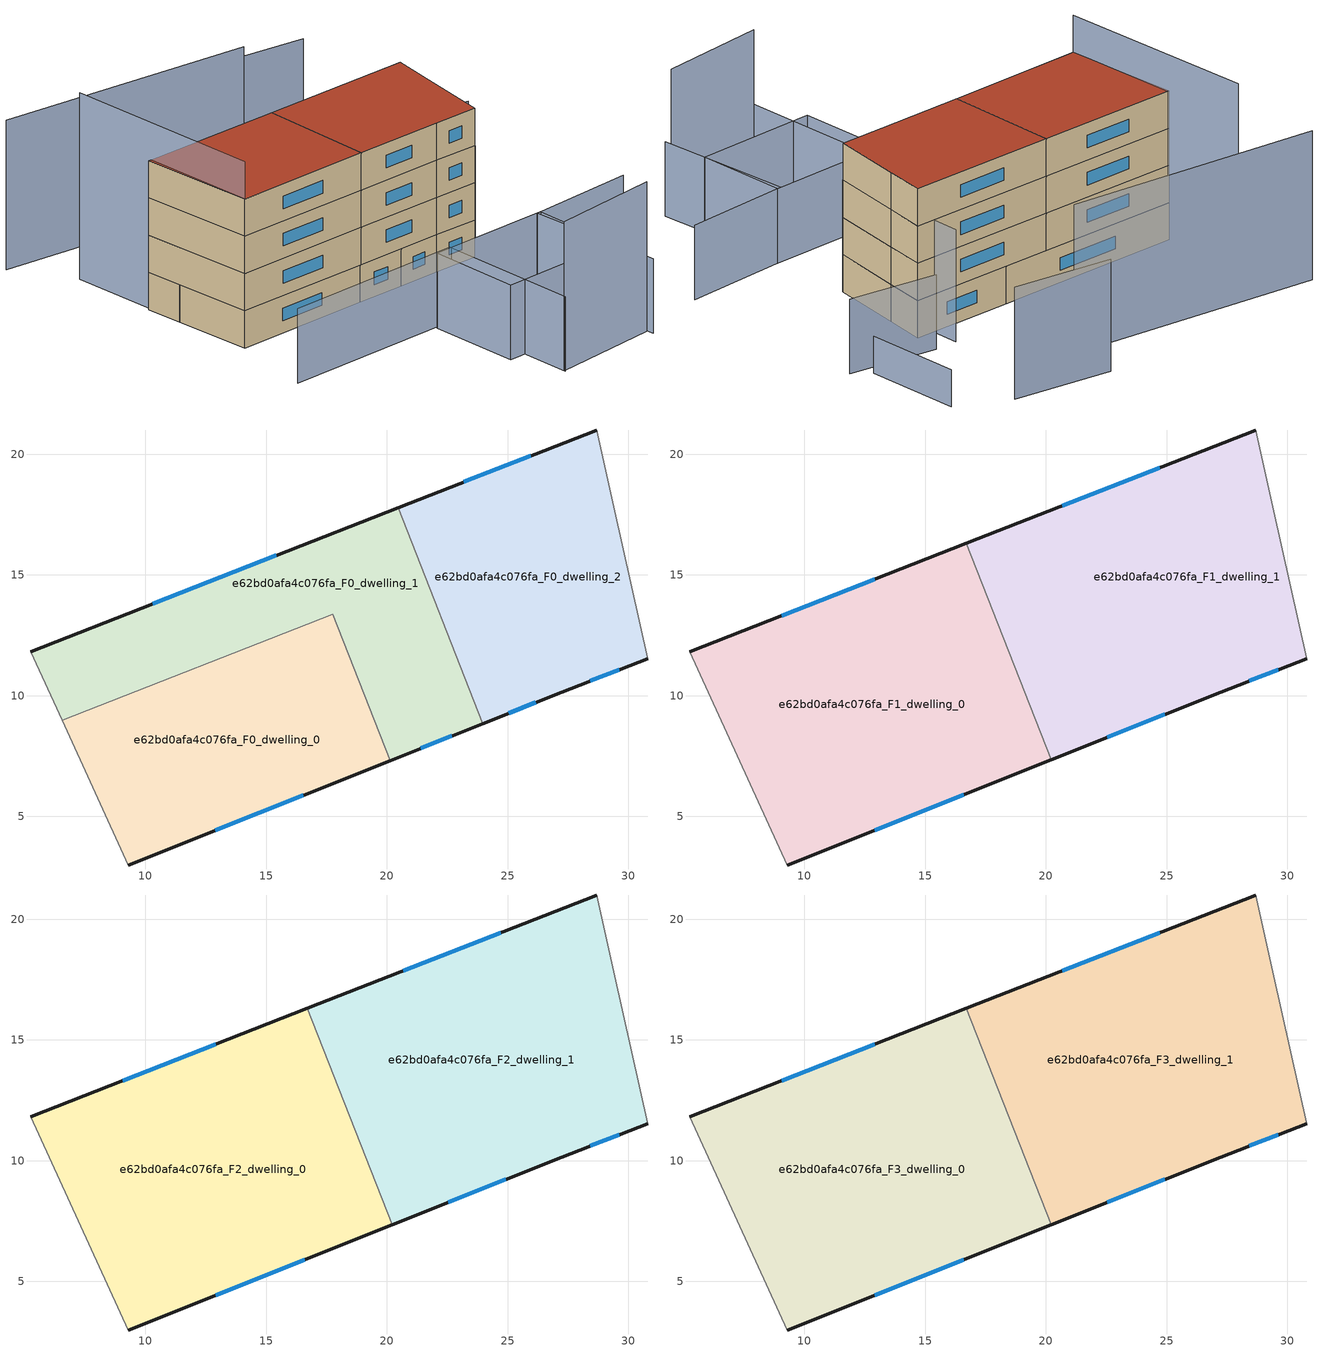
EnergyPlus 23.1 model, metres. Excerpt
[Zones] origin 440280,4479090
e62bd0afa4c076fa_F0_dwelling_0
 floor ground (EU_floor_Construction): 17.76,13.37 20.13,7.32 9.3,2.99 6.56,8.98 z0
 wall outside (EU_wall_Construction): 9.3,2.99 20.13,7.32 z0:3
 wall to e62bd0afa4c076fa_F0_dwelling_1 (EU_wall_Construction): 20.13,7.32 17.76,13.37 6.56,8.98 z0:3
 wall adiabatic (EU_wall_Construction): 6.56,8.98 9.3,2.99 z0:3
 window (EU_Window_Construction): 12.89,4.43 16.54,5.88 z0.99:2.01
 ceiling adiabatic (EU_roof_Construction): 20.13,7.32 17.76,13.37 6.56,8.98 9.3,2.99 z3
e62bd0afa4c076fa_F0_dwelling_1
 floor ground (EU_floor_Construction): 20.47,17.78 23.97,8.85 20.13,7.32 17.76,13.37 6.56,8.98 5.27,11.83 z0
 wall outside (EU_wall_Construction): 20.47,17.78 5.27,11.83 / 20.13,7.32 23.97,8.85 z0:3
 wall adiabatic (EU_wall_Construction): 5.27,11.83 6.56,8.98 z0:3
 wall to e62bd0afa4c076fa_F0_dwelling_2 (EU_wall_Construction): 23.97,8.85 20.47,17.78 z0:3
 window (EU_Window_Construction): 15.43,15.81 10.3,13.8 / 21.4,7.82 22.69,8.34 z0.99:2.01
 ceiling adiabatic (EU_roof_Construction): 20.22,7.35 16.71,16.31 5.27,11.83 6.56,8.98 17.76,13.37 20.13,7.32 z3
e62bd0afa4c076fa_F0_dwelling_2
 floor ground (EU_floor_Construction): 28.68,21 29.44,17.64 30.79,11.53 27.24,10.15 23.97,8.85 20.47,17.78 z0
 wall outside (EU_wall_Construction): 28.68,21 20.47,17.78 / 23.97,8.85 27.24,10.15 30.79,11.53 z0:3
 wall adiabatic (EU_wall_Construction): 30.79,11.53 29.44,17.64 28.68,21 z0:3
 window (EU_Window_Construction): 25.96,19.93 23.19,18.85 / 28.42,10.61 29.61,11.08 / 25.05,9.28 26.15,9.72 z0.99:2.01
e62bd0afa4c076fa_F1_dwelling_0
 floor adiabatic (EU_floor_Construction): 16.71,16.31 20.22,7.35 9.3,2.99 5.27,11.83 z3
 wall outside (EU_wall_Construction): 16.71,16.31 5.27,11.83 / 9.3,2.99 20.22,7.35 z3:6
 wall adiabatic (EU_wall_Construction): 5.27,11.83 9.3,2.99 z3:6
 wall to e62bd0afa4c076fa_F1_dwelling_1 (EU_wall_Construction): 20.22,7.35 16.71,16.31 z3:6
 window (EU_Window_Construction): 12.92,14.82 9.06,13.31 / 12.92,4.44 16.6,5.91 z3.99:5.01
e62bd0afa4c076fa_F1_dwelling_1
 floor to e62bd0afa4c076fa_F0_dwelling_2 (EU_floor_Construction): 28.68,21 29.44,17.64 30.79,11.53 27.24,10.15 23.97,8.85 20.47,17.78 z3
 floor to e62bd0afa4c076fa_F0_dwelling_1 (EU_floor_Construction): 20.47,17.78 23.97,8.85 20.22,7.35 16.71,16.31 z3
 wall outside (EU_wall_Construction): 20.22,7.35 27.24,10.15 30.79,11.53 / 28.68,21 16.71,16.31 z3:6
 wall adiabatic (EU_wall_Construction): 30.79,11.53 29.44,17.64 28.68,21 z3:6
 window (EU_Window_Construction): 28.42,10.61 29.61,11.08 / 22.55,8.28 24.91,9.22 / 24.71,19.44 20.68,17.86 z3.99:5.01
e62bd0afa4c076fa_F2_dwelling_0
 floor to e62bd0afa4c076fa_F1_dwelling_0 (EU_floor_Construction): 16.71,16.31 20.22,7.35 9.3,2.99 5.27,11.83 z6
 wall outside (EU_wall_Construction): 16.71,16.31 5.27,11.83 / 9.3,2.99 20.22,7.35 z6:9
 wall adiabatic (EU_wall_Construction): 5.27,11.83 9.3,2.99 z6:9
 wall to e62bd0afa4c076fa_F2_dwelling_1 (EU_wall_Construction): 20.22,7.35 16.71,16.31 z6:9
 window (EU_Window_Construction): 12.92,14.82 9.06,13.31 / 12.92,4.44 16.6,5.91 z6.99:8.01
e62bd0afa4c076fa_F2_dwelling_1
 floor to e62bd0afa4c076fa_F1_dwelling_1 (EU_floor_Construction): 28.68,21 29.44,17.64 30.79,11.53 27.24,10.15 20.22,7.35 16.71,16.31 z6
 wall outside (EU_wall_Construction): 20.22,7.35 27.24,10.15 30.79,11.53 / 28.68,21 16.71,16.31 z6:9
 wall adiabatic (EU_wall_Construction): 30.79,11.53 29.44,17.64 28.68,21 z6:9
 window (EU_Window_Construction): 28.42,10.61 29.61,11.08 / 22.55,8.28 24.91,9.22 / 24.71,19.44 20.68,17.86 z6.99:8.01
e62bd0afa4c076fa_F3_dwelling_0
 floor to e62bd0afa4c076fa_F2_dwelling_0 (EU_floor_Construction): 16.71,16.31 20.22,7.35 9.3,2.99 5.27,11.83 z9
 wall outside (EU_wall_Construction): 16.71,16.31 5.27,11.83 / 9.3,2.99 20.22,7.35 z9:12
 wall adiabatic (EU_wall_Construction): 5.27,11.83 9.3,2.99 z9:12
 wall to e62bd0afa4c076fa_F3_dwelling_1 (EU_wall_Construction): 20.22,7.35 16.71,16.31 z9:12
 window (EU_Window_Construction): 12.92,14.82 9.06,13.31 / 12.92,4.44 16.6,5.91 z9.99:11.01
 roof outside (EU_roof_Construction): 20.22,7.35 16.71,16.31 5.27,11.83 9.3,2.99 z12
e62bd0afa4c076fa_F3_dwelling_1
 floor to e62bd0afa4c076fa_F2_dwelling_1 (EU_floor_Construction): 28.68,21 29.44,17.64 30.79,11.53 27.24,10.15 20.22,7.35 16.71,16.31 z9
 wall outside (EU_wall_Construction): 20.22,7.35 27.24,10.15 30.79,11.53 / 28.68,21 16.71,16.31 z9:12
 wall adiabatic (EU_wall_Construction): 30.79,11.53 29.44,17.64 28.68,21 z9:12
 window (EU_Window_Construction): 28.42,10.61 29.61,11.08 / 22.55,8.28 24.91,9.22 / 24.71,19.44 20.68,17.86 z9.99:11.01
 roof outside (EU_roof_Construction): 30.79,11.53 29.44,17.64 28.68,21 16.71,16.31 20.22,7.35 27.24,10.15 z12
shading: 29.54,-9.33 37.74,-5.09 / 19.08,27.79 -1.84,22.2 z0:12; 10.65,-4.18 24.95,1.75 / 24.95,1.75 29.58,-9.42 / 38.02,-5.61 33.09,4.88 / 33.09,4.88 41.39,8.78 / 35.61,24.94 28.14,23.29 / 36.33,-2.02 26.64,-6.05 / 26.64,-6.05 23.69,1.06 / 23.69,1.06 33.38,5.08 / 33.38,5.08 36.33,-2.02 z0:6; 30.83,11.45 26.36,22.6 / 26.05,33.53 17.7,31.56 z0:9; 2.54,18.62 9.3,2.99 z0:15; 33.96,25.55 30.86,33.1 z0:3
[Building]
EU S2 Campaign: North Axis=0; Terrain=City; Solar Distribution=FullExterior
[Site:Location]
Madrid: Latitude=40.5; Longitude=-3.5; Time Zone=1; Elevation=609
[SizingPeriod:WeatherFileDays]
AnnualSizingPeriod: Begin Month=1; Begin Day of Month=1; End Month=12; End Day of Month=31; Day of Week for Start Day=Monday; Use Weather File Daylight Saving Period=No; Use Weather File Rain and Snow Indicators=No
[MATERIAL]
EU_InternalMass_Material: Roughness=MediumRough; Thickness=0.1; Conductivity=1; Density=1800; Specific Heat=900; Thermal Absorptance=0.9; Solar Absorptance=0.7; Visible Absorptance=0.7
[MATERIAL:NOMASS] Roughness=MediumRough; Thermal Absorptance=0.9; Solar Absorptance=0.7; Visible Absorptance=0.7
Name | Thermal Resistance
EU_wall_NoMass | 0.609216
EU_roof_NoMass | 0.513268
EU_floor_NoMass | 0.568163
[WINDOWMATERIAL:SIMPLEGLAZINGSYSTEM]
EU_Window_SimpleGlazing: UFactor=5.50606; Solar Heat Gain Coefficient=0.85; Visible Transmittance=0.85
[CONSTRUCTION]
EU_wall_Construction: EU_wall_NoMass
EU_roof_Construction: EU_roof_NoMass
EU_floor_Construction: EU_floor_NoMass
EU_Window_Construction: EU_Window_SimpleGlazing
EU_InternalMass_Construction: EU_InternalMass_Material
[ZONE] Type=1; Multiplier=1; Ceiling Height=autocalculate; Floor Area=autocalculate; Part of Total Floor Area=Yes
Name | Volume
e62bd0afa4c076fa_F0_dwelling_0 | 232.385
e62bd0afa4c076fa_F1_dwelling_0; e62bd0afa4c076fa_F2_dwelling_0; e62bd0afa4c076fa_F3_dwelling_0 | 348.572
e62bd0afa4c076fa_F0_dwelling_1 | 232.391
e62bd0afa4c076fa_F1_dwelling_1; e62bd0afa4c076fa_F2_dwelling_1; e62bd0afa4c076fa_F3_dwelling_1 | 348.581
e62bd0afa4c076fa_F0_dwelling_2 | 232.379
[INTERNALMASS] Construction=EU_InternalMass_Construction
Name | Zone or ZoneList | Surface Area
e62bd0afa4c076fa_F0_dwelling_0_EU_InternalMass | e62bd0afa4c076fa_F0_dwelling_0 | 77.4611
e62bd0afa4c076fa_F0_dwelling_1_EU_InternalMass | e62bd0afa4c076fa_F0_dwelling_1 | 77.4636
e62bd0afa4c076fa_F0_dwelling_2_EU_InternalMass | e62bd0afa4c076fa_F0_dwelling_2 | 77.4604
e62bd0afa4c076fa_F1_dwelling_0_EU_InternalMass | e62bd0afa4c076fa_F1_dwelling_0 | 116.191
e62bd0afa4c076fa_F1_dwelling_1_EU_InternalMass | e62bd0afa4c076fa_F1_dwelling_1 | 116.194
e62bd0afa4c076fa_F2_dwelling_0_EU_InternalMass | e62bd0afa4c076fa_F2_dwelling_0 | 116.191
e62bd0afa4c076fa_F2_dwelling_1_EU_InternalMass | e62bd0afa4c076fa_F2_dwelling_1 | 116.194
e62bd0afa4c076fa_F3_dwelling_0_EU_InternalMass | e62bd0afa4c076fa_F3_dwelling_0 | 116.191
e62bd0afa4c076fa_F3_dwelling_1_EU_InternalMass | e62bd0afa4c076fa_F3_dwelling_1 | 116.194
[OTHEREQUIPMENT] Fuel Type=Electricity; Design Level Calculation Method=Watts/Area; Power per Zone Floor Area=1; Fraction Latent=0; Fraction Radiant=0; Fraction Lost=0; Carbon Dioxide Generation Rate=0; EndUse Subcategory=EU_Step8_InternalGains
Name | Zone or ZoneList or Space or SpaceList | Schedule
EU_Step8_InternalGain_e62bd0afa4c076fa_F0_dwelling_0_f000 | e62bd0afa4c076fa_F0_dwelling_0 | EU_Step8_GainSchedule_e62bd0afa4c076fa_F0_dwelling_0_f000
EU_Step8_InternalGain_e62bd0afa4c076fa_F0_dwelling_1_f000 | e62bd0afa4c076fa_F0_dwelling_1 | EU_Step8_GainSchedule_e62bd0afa4c076fa_F0_dwelling_1_f000
EU_Step8_InternalGain_e62bd0afa4c076fa_F0_dwelling_2_f000 | e62bd0afa4c076fa_F0_dwelling_2 | EU_Step8_GainSchedule_e62bd0afa4c076fa_F0_dwelling_2_f000
EU_Step8_InternalGain_e62bd0afa4c076fa_F1_dwelling_0_f000 | e62bd0afa4c076fa_F1_dwelling_0 | EU_Step8_GainSchedule_e62bd0afa4c076fa_F1_dwelling_0_f000
EU_Step8_InternalGain_e62bd0afa4c076fa_F1_dwelling_1_f000 | e62bd0afa4c076fa_F1_dwelling_1 | EU_Step8_GainSchedule_e62bd0afa4c076fa_F1_dwelling_1_f000
EU_Step8_InternalGain_e62bd0afa4c076fa_F2_dwelling_0_f000 | e62bd0afa4c076fa_F2_dwelling_0 | EU_Step8_GainSchedule_e62bd0afa4c076fa_F2_dwelling_0_f000
EU_Step8_InternalGain_e62bd0afa4c076fa_F2_dwelling_1_f000 | e62bd0afa4c076fa_F2_dwelling_1 | EU_Step8_GainSchedule_e62bd0afa4c076fa_F2_dwelling_1_f000
EU_Step8_InternalGain_e62bd0afa4c076fa_F3_dwelling_0_f000 | e62bd0afa4c076fa_F3_dwelling_0 | EU_Step8_GainSchedule_e62bd0afa4c076fa_F3_dwelling_0_f000
EU_Step8_InternalGain_e62bd0afa4c076fa_F3_dwelling_1_f000 | e62bd0afa4c076fa_F3_dwelling_1 | EU_Step8_GainSchedule_e62bd0afa4c076fa_F3_dwelling_1_f000
[ZONEVENTILATION:DESIGNFLOWRATE] Schedule=EU_AlwaysOn; Design Flow Rate Calculation Method=AirChanges/Hour; Air Changes per Hour=0.752966; Ventilation Type=Natural; Fan Pressure Rise=0; Fan Total Efficiency=1; Constant Term Coefficient=1; Temperature Term Coefficient=0; Velocity Term Coefficient=0; Velocity Squared Term Coefficient=0; Minimum Indoor Temperature=-100; Maximum Indoor Temperature=100; Delta Temperature=-100; Minimum Outdoor Temperature=-100; Maximum Outdoor Temperature=100; Maximum Wind Speed=40
Name | Zone or ZoneList or Space or SpaceList
EU_ConstantAir_e62bd0afa4c076fa_F0_dwelling_0 | e62bd0afa4c076fa_F0_dwelling_0
EU_ConstantAir_e62bd0afa4c076fa_F0_dwelling_1 | e62bd0afa4c076fa_F0_dwelling_1
EU_ConstantAir_e62bd0afa4c076fa_F0_dwelling_2 | e62bd0afa4c076fa_F0_dwelling_2
EU_ConstantAir_e62bd0afa4c076fa_F1_dwelling_0 | e62bd0afa4c076fa_F1_dwelling_0
EU_ConstantAir_e62bd0afa4c076fa_F1_dwelling_1 | e62bd0afa4c076fa_F1_dwelling_1
EU_ConstantAir_e62bd0afa4c076fa_F2_dwelling_0 | e62bd0afa4c076fa_F2_dwelling_0
EU_ConstantAir_e62bd0afa4c076fa_F2_dwelling_1 | e62bd0afa4c076fa_F2_dwelling_1
EU_ConstantAir_e62bd0afa4c076fa_F3_dwelling_0 | e62bd0afa4c076fa_F3_dwelling_0
EU_ConstantAir_e62bd0afa4c076fa_F3_dwelling_1 | e62bd0afa4c076fa_F3_dwelling_1
[HVACTEMPLATE:THERMOSTAT] Constant Heating Setpoint=20; Constant Cooling Setpoint=50
EU_HeatOnly_e62bd0afa4c076fa_F0_dwelling_0; EU_HeatOnly_e62bd0afa4c076fa_F0_dwelling_1; EU_HeatOnly_e62bd0afa4c076fa_F0_dwelling_2; EU_HeatOnly_e62bd0afa4c076fa_F1_dwelling_0; EU_HeatOnly_e62bd0afa4c076fa_F1_dwelling_1; EU_HeatOnly_e62bd0afa4c076fa_F2_dwelling_0; EU_HeatOnly_e62bd0afa4c076fa_F2_dwelling_1; EU_HeatOnly_e62bd0afa4c076fa_F3_dwelling_0; EU_HeatOnly_e62bd0afa4c076fa_F3_dwelling_1
[HVACTEMPLATE:ZONE:IDEALLOADSAIRSYSTEM] System Availability Schedule=EU_AlwaysOn; Maximum Heating Supply Air Temperature=50; Minimum Cooling Supply Air Temperature=13; Maximum Heating Supply Air Humidity Ratio=0.0156; Minimum Cooling Supply Air Humidity Ratio=0.0077; Heating Limit=NoLimit; Cooling Limit=NoLimit; Heating Availability Schedule=EU_AlwaysOn; Cooling Availability Schedule=EU_CoolingOff; Dehumidification Control Type=ConstantSensibleHeatRatio; Cooling Sensible Heat Ratio=0.7; Dehumidification Setpoint=60; Humidification Control Type=None; Humidification Setpoint=30; Outdoor Air Method=None; Outdoor Air Flow Rate per Person=0.00944; Outdoor Air Flow Rate per Zone Floor Area=0; Outdoor Air Flow Rate per Zone=0; Demand Controlled Ventilation Type=None; Outdoor Air Economizer Type=NoEconomizer; Heat Recovery Type=None; Sensible Heat Recovery Effectiveness=0.7; Latent Heat Recovery Effectiveness=0.65
Name | Template Thermostat
e62bd0afa4c076fa_F0_dwelling_0 | EU_HeatOnly_e62bd0afa4c076fa_F0_dwelling_0
e62bd0afa4c076fa_F0_dwelling_1 | EU_HeatOnly_e62bd0afa4c076fa_F0_dwelling_1
e62bd0afa4c076fa_F0_dwelling_2 | EU_HeatOnly_e62bd0afa4c076fa_F0_dwelling_2
e62bd0afa4c076fa_F1_dwelling_0 | EU_HeatOnly_e62bd0afa4c076fa_F1_dwelling_0
e62bd0afa4c076fa_F1_dwelling_1 | EU_HeatOnly_e62bd0afa4c076fa_F1_dwelling_1
e62bd0afa4c076fa_F2_dwelling_0 | EU_HeatOnly_e62bd0afa4c076fa_F2_dwelling_0
e62bd0afa4c076fa_F2_dwelling_1 | EU_HeatOnly_e62bd0afa4c076fa_F2_dwelling_1
e62bd0afa4c076fa_F3_dwelling_0 | EU_HeatOnly_e62bd0afa4c076fa_F3_dwelling_0
e62bd0afa4c076fa_F3_dwelling_1 | EU_HeatOnly_e62bd0afa4c076fa_F3_dwelling_1
[SIZING:ZONE] Zone Cooling Design Supply Air Temperature Input Method=SupplyAirTemperature; Zone Cooling Design Supply Air Temperature=13; Zone Heating Design Supply Air Temperature Input Method=SupplyAirTemperature; Zone Heating Design Supply Air Temperature=50; Zone Cooling Design Supply Air Humidity Ratio=0.008; Zone Heating Design Supply Air Humidity Ratio=0.008; Cooling Design Air Flow Method=DesignDay; Cooling Design Air Flow Rate=0; Cooling Minimum Air Flow per Zone Floor Area=0.000762; Cooling Minimum Air Flow=0; Cooling Minimum Air Flow Fraction=0.2; Heating Design Air Flow Method=DesignDay; Heating Design Air Flow Rate=0; Heating Maximum Air Flow per Zone Floor Area=0.002032; Heating Maximum Air Flow=0.141576; Heating Maximum Air Flow Fraction=0.3; Account for Dedicated Outdoor Air System=No; Dedicated Outdoor Air System Control Strategy=NeutralSupplyAir; Dedicated Outdoor Air Low Setpoint Temperature for Design=autosize; Dedicated Outdoor Air High Setpoint Temperature for Design=autosize; Zone Load Sizing Method=Sensible Load Only No Latent Load; Zone Latent Cooling Design Supply Air Humidity Ratio Input Method=HumidityRatioDifference; Zone Cooling Design Supply Air Humidity Ratio Difference=0.005; Zone Latent Heating Design Supply Air Humidity Ratio Input Method=HumidityRatioDifference; Zone Humidification Design Supply Air Humidity Ratio Difference=0.005
e62bd0afa4c076fa_F0_dwelling_0; e62bd0afa4c076fa_F0_dwelling_1; e62bd0afa4c076fa_F0_dwelling_2; e62bd0afa4c076fa_F1_dwelling_0; e62bd0afa4c076fa_F1_dwelling_1; e62bd0afa4c076fa_F2_dwelling_0; e62bd0afa4c076fa_F2_dwelling_1; e62bd0afa4c076fa_F3_dwelling_0; e62bd0afa4c076fa_F3_dwelling_1
[SCHEDULE:CONSTANT]
Name | Hourly Value
EU_AlwaysOn | 1
EU_CoolingOff | 0
[SCHEDULE:FILE] Column Number=1; Rows to Skip at Top=0; Number of Hours of Data=8760; Column Separator=Comma; Interpolate to Timestep=No; Minutes per Item=60; Adjust Schedule for Daylight Savings=Yes
Name | File
EU_Step8_GainSchedule_e62bd0afa4c076fa_F0_dwelling_0_f000 | ../../schedules/e62bd0afa4c076fa/e62bd0afa4c076fa_F0_dwelling_0_f000_gain.csv
EU_Step8_GainSchedule_e62bd0afa4c076fa_F0_dwelling_1_f000 | ../../schedules/e62bd0afa4c076fa/e62bd0afa4c076fa_F0_dwelling_1_f000_gain.csv
EU_Step8_GainSchedule_e62bd0afa4c076fa_F0_dwelling_2_f000 | ../../schedules/e62bd0afa4c076fa/e62bd0afa4c076fa_F0_dwelling_2_f000_gain.csv
EU_Step8_GainSchedule_e62bd0afa4c076fa_F1_dwelling_0_f000 | ../../schedules/e62bd0afa4c076fa/e62bd0afa4c076fa_F1_dwelling_0_f000_gain.csv
EU_Step8_GainSchedule_e62bd0afa4c076fa_F1_dwelling_1_f000 | ../../schedules/e62bd0afa4c076fa/e62bd0afa4c076fa_F1_dwelling_1_f000_gain.csv
EU_Step8_GainSchedule_e62bd0afa4c076fa_F2_dwelling_0_f000 | ../../schedules/e62bd0afa4c076fa/e62bd0afa4c076fa_F2_dwelling_0_f000_gain.csv
EU_Step8_GainSchedule_e62bd0afa4c076fa_F2_dwelling_1_f000 | ../../schedules/e62bd0afa4c076fa/e62bd0afa4c076fa_F2_dwelling_1_f000_gain.csv
EU_Step8_GainSchedule_e62bd0afa4c076fa_F3_dwelling_0_f000 | ../../schedules/e62bd0afa4c076fa/e62bd0afa4c076fa_F3_dwelling_0_f000_gain.csv
EU_Step8_GainSchedule_e62bd0afa4c076fa_F3_dwelling_1_f000 | ../../schedules/e62bd0afa4c076fa/e62bd0afa4c076fa_F3_dwelling_1_f000_gain.csv
